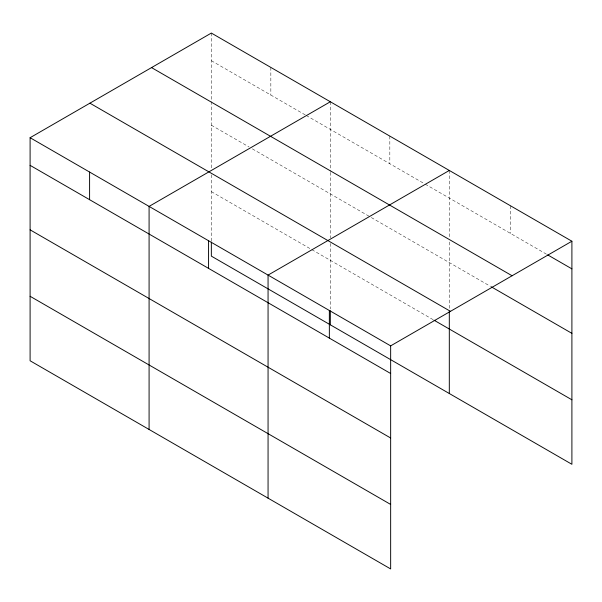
<?xml version="1.0" encoding="UTF-8"?>
<svg xmlns="http://www.w3.org/2000/svg" width="602" height="602" viewBox="0 0 602 602"><rect width="100%" height="100%" fill="white"/><g stroke="black" fill="none" stroke-linecap="round" stroke-linejoin="round"><path stroke-width="0.45" stroke-dasharray="3.01 2.26" d="M211.347 60.697L305.41 115.005M306.215 115.471L424.387 183.7M425.193 184.159L546.902 254.428M211.347 125.193L249.13 147.008M252.351 148.86L370.523 217.089M371.329 217.555L490.442 286.326M211.347 191.639L311.038 249.19M311.844 249.657L433.237 319.737M510.609 205.839L510.609 233.478M449.31 170.456L449.31 237.346M449.31 242.019L449.31 309.368M389.825 136.105L389.825 163.744M330.332 101.761L330.332 171.45M330.332 172.39L330.332 237.873M330.332 243.486L330.332 308.931M270.84 67.416L270.84 95.048M211.347 33.065L211.347 169.177M211.347 174.791L211.347 241.176"/><path stroke-width="0.9" d="M30.1 137.707L390.653 345.872L390.653 568.935L30.1 360.771L30.1 137.707L211.347 33.065L571.9 241.229L571.9 464.292L211.347 256.128L211.347 242.109M330.332 101.761L149.085 206.403L149.085 429.467M449.31 170.456L268.063 275.099L268.063 498.155M390.653 345.872L571.9 241.229M547.707 254.894L571.9 268.861M151.538 67.597L512.091 275.761M491.247 286.793L571.9 333.35M89.909 103.175L450.462 311.339M434.034 320.204L571.9 399.796M30.1 165.339L390.653 373.503M30.1 229.836L390.653 437.993M30.1 296.282L390.653 504.438M449.31 311.242L449.31 393.512M330.332 310.798L330.332 324.824M329.354 310.481L329.354 338.121M208.57 240.747L208.57 268.387M89.593 172.059L89.593 199.691"/></g></svg>
